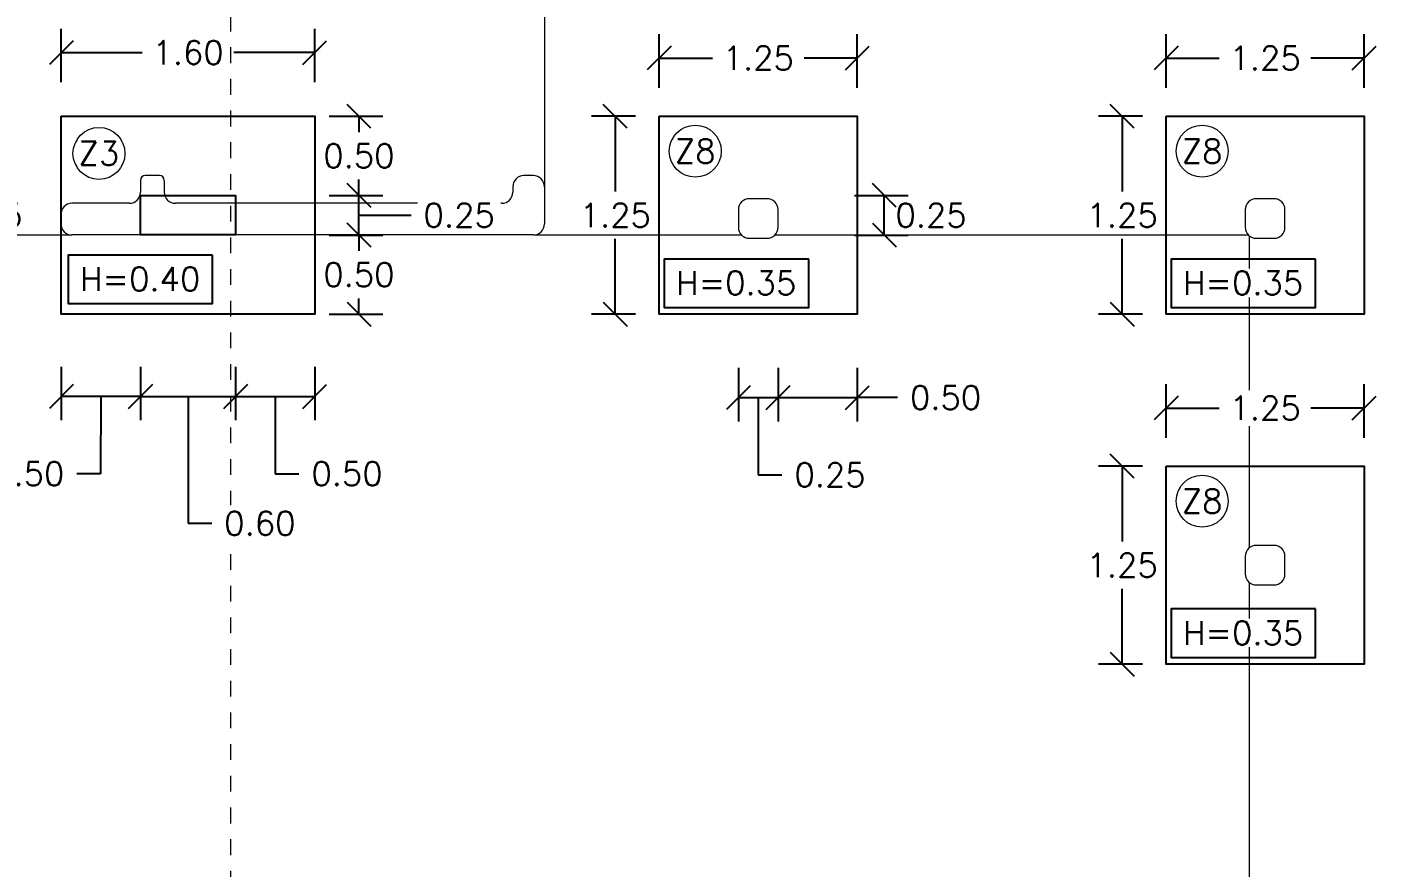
# Model space of a CAD drawing. Header units: metres. Extents: x -25 to 234, y -25 to 53.
# Drawn here: x 97.01 to 105.53, y 38.45 to 43.76 of the extents above; entities that cross this region are included whole.
import ezdxf

# ---------------------------------------------------------------- set-up
doc = ezdxf.new("R2010")
doc.units = ezdxf.units.M
doc.header["$LTSCALE"] = 0.1
doc.header["$MEASUREMENT"] = 0
doc.header["$PDMODE"] = 66
for name, pattern in [('CONTINU', [0]), ('CONTINUA', [0]), ('DASHDOT', [1, 0.5, -0.25, 0, -0.25])]:
    doc.linetypes.add(name, pattern=pattern)
for name, color, linetype, lineweight in [('0-S-GRID-IDEN', 1, 'Continuous', 9), ('A-SECT-IDEN', 251, 'CONTINU', 9), ('A-WALL', 7, 'Continuous', 5), ('piso', 253, 'Continuous', 0)]:
    doc.layers.add(name, color=color, linetype=linetype, lineweight=lineweight)
for name, color, linetype in [('001-DIMTEXTO', 4, 'Continuous'), ('DIMENSIONES', 7, 'Continuous'), ('DIMTEXTO', 4, 'Continuous'), ('ZAPATAS', 6, 'Continuous')]:
    doc.layers.add(name, color=color, linetype=linetype)
doc.layers.add('pisos', color=253, linetype='Continuous', lineweight=0, transparency=0.1)
doc.styles.add('SMPLEX', font='simplex.shx')
doc.dimstyles.new('DIM-75', dxfattribs={"dimscale": 0.75, "dimtxt": 0.2, "dimasz": 0.2, "dimexe": 0.2, "dimexo": 0.2, "dimgap": 0.1, "dimtad": 0, "dimtih": 1, "dimtoh": 1, "dimzin": 0, "dimdsep": 46, "dimtxsty": 'SMPLEX', "dimblk1": 'OBLIQUE', "dimblk2": 'OBLIQUE', "dimsah": 1, "dimcen": 0.2, "dimclrd": 4, "dimclre": 4, "dimclrt": 4, "dimadec": 0, "dimazin": 0, "dimtfac": 1, "dimtmove": 1, "dimatfit": 3, "dimldrblk": 'OPEN30', "dimfxl": 0.25, "dimfxlon": 1, "dimtfill": 1, "dimtolj": 1, "dimtzin": 0, "dimarcsym": 0})

# ---------------------------------------------------------------- blocks, each defined once
blk = doc.blocks.new('PL MUEBLES 1N NASAS 09')
at = {"layer": 'A-WALL', "color": 4}
for p, q in [((52.0311, 47.2931), (52.0311, 47.2181)), ((52.1511, 47.3231), (52.0611, 47.3231)), ((52.1811, 47.2931), (52.1811, 47.2181)), ((54.5111, 47.3231), (54.4511, 47.3231)), ((54.3811, 47.2531), (54.3811, 47.2181)), ((54.3811, 47.2531), (54.3811, 47.2181)), ((54.5811, 47.2531), (54.5811, 47.0181)), ((51.9611, 47.1481), (51.5984, 47.1481)), ((54.3111, 47.1481), (52.2511, 47.1481)), ((54.5111, 46.9481), (51.5984, 46.9481))]:
    blk.add_line(p, q, dxfattribs=at)
at = {"layer": 'A-WALL', "color": 4, "transparency": 33554684}
blk.add_line((51.5284, 47.0181), (51.5284, 47.0781), dxfattribs=at)
at = {"layer": 'A-WALL', "color": 4}
for points in [[(55.8755, 46.9273), (55.9855, 46.9273, 0.414214), (56.0555, 46.9973), (56.0555, 47.1073, 0.414214), (55.9855, 47.1773), (55.8755, 47.1773, 0.414214), (55.8055, 47.1073), (55.8055, 46.9973, 0.414214)], [(59.0755, 46.9273), (59.1855, 46.9273, 0.414214), (59.2555, 46.9973), (59.2555, 47.1073, 0.414214), (59.1855, 47.1773), (59.0755, 47.1773, 0.414214), (59.0055, 47.1073), (59.0055, 46.9973, 0.414214)], [(59.0755, 44.7384), (59.1855, 44.7384, 0.414214), (59.2555, 44.8084), (59.2555, 44.9184, 0.414214), (59.1855, 44.9884), (59.0755, 44.9884, 0.414214), (59.0055, 44.9184), (59.0055, 44.8084, 0.414214)]]:
    blk.add_lwpolyline(points, format="xyb", close=True, dxfattribs=at)
for centre, radius, start, end in [((52.0611, 47.2931), 0.03, 90, 180), ((52.1511, 47.2931), 0.03, 360, 90), ((54.4511, 47.2531), 0.07, 90, 180), ((54.5111, 47.2531), 0.07, 0, 90), ((51.9611, 47.2181), 0.07, 270, 0), ((52.2511, 47.2181), 0.07, 180, 270), ((54.3111, 47.2181), 0.07, 270, 360), ((54.5111, 47.0181), 0.07, 270, 0)]:
    blk.add_arc(centre, radius, start, end, dxfattribs=at)
at = {"layer": 'A-WALL', "color": 4, "transparency": 33554684}
for centre, start, end in [((51.5984, 47.0781), 90, 180), ((51.5984, 47.0181), 180, 270)]:
    blk.add_arc(centre, 0.07, start, end, dxfattribs=at)
at = {"layer": 'piso', "color": 4}
for p, q in [((54.5811, 48.3431), (54.5811, 47.2531)), ((54.5111, 46.9481), (55.8257, 46.9481)), ((56.0353, 46.9481), (59.0257, 46.9481)), ((59.0305, 46.9437), (59.0305, 44.972)), ((59.0305, 44.7548), (59.0305, 41.172))]:
    blk.add_line(p, q, dxfattribs=at)
at = {"layer": 'pisos', "color": 4}
blk.add_line((49.8584, 46.9481), (51.5984, 46.9481), dxfattribs=at)
blk = doc.blocks.new('_Oblique')
at = {"color": 0, "linetype": 'ByBlock', "lineweight": -2}
blk.add_line((-0.5, -0.5), (0.5, 0.5), dxfattribs=at)
blk = doc.blocks.new('*D834')
at = {"layer": 'Defpoints', "color": 0, "linetype": 'CONTINUA', "transparency": 16777216}
for p in [(106.2497, -6.8539), (104.6497, -8.5059), (106.2497, -8.5059)]:
    blk.add_point(p, dxfattribs=at)
at = {"layer": 'DIMENSIONES', "color": 4, "linetype": 'CONTINUA', "lineweight": -2, "transparency": 16777216}
for p, q in [((104.6497, -7.0414), (104.6497, -6.7039)), ((106.2497, -7.0414), (106.2497, -6.7039)), ((104.6497, -6.8539), (105.1604, -6.8539)), ((106.2497, -6.8539), (105.739, -6.8539))]:
    blk.add_line(p, q, dxfattribs=at)
at = {"layer": 'DIMENSIONES', "color": 4, "linetype": 'CONTINUA', "lineweight": -2, "transparency": 16777216, "xscale": 0.15, "yscale": 0.15, "zscale": 0.15, "rotation": 180}
blk.add_blockref('_Oblique', (104.6497, -6.8539), dxfattribs=at)
at = {"layer": 'DIMENSIONES', "color": 4, "linetype": 'CONTINUA', "lineweight": -2, "transparency": 16777216, "xscale": 0.15, "yscale": 0.15, "zscale": 0.15}
blk.add_blockref('_Oblique', (106.2497, -6.8539), dxfattribs=at)
at = {"layer": 'DIMENSIONES', "color": 4, "linetype": 'CONTINUA', "transparency": 16777216, "insert": (105.4497, -6.8539), "char_height": 0.15, "attachment_point": 5, "style": 'SMPLEX', "bg_fill": 3, "box_fill_scale": 1.25, "bg_fill_color": 256, "bg_fill_true_color": 13158600, "bg_fill_transparency": 0}
blk.add_mtext('\\A1;1.60', dxfattribs=at)
blk = doc.blocks.new('_Open30')
at = {"layer": 'DIMTEXTO', "color": 0, "lineweight": -2}
for p, q in [((-1, 0.268), (0, 0)), ((0, 0), (-1, -0.268)), ((0, 0), (-1, 0))]:
    blk.add_line(p, q, dxfattribs=at)
blk = doc.blocks.new('*D835')
at = {"layer": 'Defpoints', "color": 0, "linetype": 'CONTINUA', "transparency": 16777216}
for p in [(104.1796, -7.2559), (104.6497, -7.2559), (104.6497, -8.5059)]:
    blk.add_point(p, dxfattribs=at)
at = {"layer": 'DIMENSIONES', "color": 4, "linetype": 'CONTINUA', "lineweight": -2, "transparency": 16777216}
for p, q in [((104.3671, -7.2559), (104.0296, -7.2559)), ((104.1796, -7.2559), (104.1796, -7.7309)), ((104.1796, -8.5059), (104.1796, -8.0309)), ((104.3671, -8.5059), (104.0296, -8.5059))]:
    blk.add_line(p, q, dxfattribs=at)
at = {"layer": 'DIMENSIONES', "color": 4, "linetype": 'CONTINUA', "lineweight": -2, "transparency": 16777216, "xscale": 0.15, "yscale": 0.15, "zscale": 0.15}
for p, rotation in [((104.1796, -7.2559), 90), ((104.1796, -8.5059), 270)]:
    blk.add_blockref('_Oblique', p, dxfattribs=dict(at, rotation=rotation))
at = {"layer": 'DIMENSIONES', "color": 4, "linetype": 'CONTINUA', "transparency": 16777216, "insert": (104.1796, -7.8809), "char_height": 0.15, "attachment_point": 5, "style": 'SMPLEX', "bg_fill": 3, "box_fill_scale": 1.25, "bg_fill_color": 256, "bg_fill_true_color": 13158600, "bg_fill_transparency": 0}
blk.add_mtext('\\A1;1.25', dxfattribs=at)
blk = doc.blocks.new('*D903')
at = {"layer": 'Defpoints', "color": 0, "linetype": 'CONTINUA', "transparency": 16777216}
for p in [(105.1497, -8.0059), (105.7497, -8.0059), (105.7497, -9.0256)]:
    blk.add_point(p, dxfattribs=at)
at = {"layer": 'DIMENSIONES', "color": 4, "linetype": 'CONTINUA', "lineweight": -2, "transparency": 16777216}
for p, q in [((105.1497, -8.8381), (105.1497, -9.1756)), ((105.7497, -8.8381), (105.7497, -9.1756)), ((105.1497, -9.0256), (105.7497, -9.0256)), ((105.4497, -9.0256), (105.4497, -9.8262)), ((105.4497, -9.8262), (105.5997, -9.8262))]:
    blk.add_line(p, q, dxfattribs=at)
at = {"layer": 'DIMENSIONES', "color": 4, "linetype": 'CONTINUA', "lineweight": -2, "transparency": 16777216, "xscale": 0.15, "yscale": 0.15, "zscale": 0.15, "rotation": 180}
blk.add_blockref('_Oblique', (105.1497, -9.0256), dxfattribs=at)
at = {"layer": 'DIMENSIONES', "color": 4, "linetype": 'CONTINUA', "lineweight": -2, "transparency": 16777216, "xscale": 0.15, "yscale": 0.15, "zscale": 0.15}
blk.add_blockref('_Oblique', (105.7497, -9.0256), dxfattribs=at)
at = {"layer": 'DIMENSIONES', "color": 4, "linetype": 'CONTINUA', "transparency": 16777216, "insert": (105.9033, -9.8262), "char_height": 0.15, "attachment_point": 5, "style": 'SMPLEX', "bg_fill": 3, "box_fill_scale": 1.25, "bg_fill_color": 256, "bg_fill_true_color": 13158600, "bg_fill_transparency": 0}
blk.add_mtext('\\A1;0.60', dxfattribs=at)
blk = doc.blocks.new('*D911')
at = {"layer": 'Defpoints', "color": 0, "linetype": 'CONTINUA', "transparency": 16777216}
for p in [(112.8741, -9.0983), (111.6241, -9.4656), (112.8741, -9.4656)]:
    blk.add_point(p, dxfattribs=at)
at = {"layer": 'DIMENSIONES', "color": 4, "linetype": 'CONTINUA', "lineweight": -2, "transparency": 16777216}
for p, q in [((111.6241, -9.2858), (111.6241, -8.9483)), ((112.8741, -9.2858), (112.8741, -8.9483)), ((111.6241, -9.0983), (111.9598, -9.0983)), ((112.8741, -9.0983), (112.5384, -9.0983))]:
    blk.add_line(p, q, dxfattribs=at)
at = {"layer": 'DIMENSIONES', "color": 4, "linetype": 'CONTINUA', "lineweight": -2, "transparency": 16777216, "xscale": 0.15, "yscale": 0.15, "zscale": 0.15, "rotation": 180}
blk.add_blockref('_Oblique', (111.6241, -9.0983), dxfattribs=at)
at = {"layer": 'DIMENSIONES', "color": 4, "linetype": 'CONTINUA', "lineweight": -2, "transparency": 16777216, "xscale": 0.15, "yscale": 0.15, "zscale": 0.15}
blk.add_blockref('_Oblique', (112.8741, -9.0983), dxfattribs=at)
at = {"layer": 'DIMENSIONES', "color": 4, "linetype": 'CONTINUA', "transparency": 16777216, "insert": (112.2491, -9.0983), "char_height": 0.15, "attachment_point": 5, "style": 'SMPLEX', "bg_fill": 3, "box_fill_scale": 1.25, "bg_fill_color": 256, "bg_fill_true_color": 13158600, "bg_fill_transparency": 0}
blk.add_mtext('\\A1;1.25', dxfattribs=at)
blk = doc.blocks.new('*D912')
at = {"layer": 'Defpoints', "color": 0, "linetype": 'CONTINUA', "transparency": 16777216}
for p in [(111.3463, -9.4656), (111.6241, -9.4656), (111.6241, -10.7156)]:
    blk.add_point(p, dxfattribs=at)
at = {"layer": 'DIMENSIONES', "color": 4, "linetype": 'CONTINUA', "lineweight": -2, "transparency": 16777216}
for p, q in [((111.4741, -9.4656), (111.1963, -9.4656)), ((111.3463, -9.4656), (111.3463, -9.9406)), ((111.3463, -10.7156), (111.3463, -10.2406)), ((111.4741, -10.7156), (111.1963, -10.7156))]:
    blk.add_line(p, q, dxfattribs=at)
at = {"layer": 'DIMENSIONES', "color": 4, "linetype": 'CONTINUA', "lineweight": -2, "transparency": 16777216, "xscale": 0.15, "yscale": 0.15, "zscale": 0.15}
for p, rotation in [((111.3463, -9.4656), 90), ((111.3463, -10.7156), 270)]:
    blk.add_blockref('_Oblique', p, dxfattribs=dict(at, rotation=rotation))
at = {"layer": 'DIMENSIONES', "color": 4, "linetype": 'CONTINUA', "transparency": 16777216, "insert": (111.3463, -10.0906), "char_height": 0.15, "attachment_point": 5, "style": 'SMPLEX', "bg_fill": 3, "box_fill_scale": 1.25, "bg_fill_color": 256, "bg_fill_true_color": 13158600, "bg_fill_transparency": 0}
blk.add_mtext('\\A1;1.25', dxfattribs=at)
blk = doc.blocks.new('*D913')
at = {"layer": 'Defpoints', "color": 0, "linetype": 'CONTINUA', "transparency": 16777216}
for p in [(112.8741, -6.8886), (111.6241, -7.2559), (112.8741, -7.2559)]:
    blk.add_point(p, dxfattribs=at)
at = {"layer": 'DIMENSIONES', "color": 4, "linetype": 'CONTINUA', "lineweight": -2, "transparency": 16777216}
for p, q in [((111.6241, -7.0761), (111.6241, -6.7386)), ((112.8741, -7.0761), (112.8741, -6.7386)), ((111.6241, -6.8886), (111.9598, -6.8886)), ((112.8741, -6.8886), (112.5384, -6.8886))]:
    blk.add_line(p, q, dxfattribs=at)
at = {"layer": 'DIMENSIONES', "color": 4, "linetype": 'CONTINUA', "lineweight": -2, "transparency": 16777216, "xscale": 0.15, "yscale": 0.15, "zscale": 0.15, "rotation": 180}
blk.add_blockref('_Oblique', (111.6241, -6.8886), dxfattribs=at)
at = {"layer": 'DIMENSIONES', "color": 4, "linetype": 'CONTINUA', "lineweight": -2, "transparency": 16777216, "xscale": 0.15, "yscale": 0.15, "zscale": 0.15}
blk.add_blockref('_Oblique', (112.8741, -6.8886), dxfattribs=at)
at = {"layer": 'DIMENSIONES', "color": 4, "linetype": 'CONTINUA', "transparency": 16777216, "insert": (112.2491, -6.8886), "char_height": 0.15, "attachment_point": 5, "style": 'SMPLEX', "bg_fill": 3, "box_fill_scale": 1.25, "bg_fill_color": 256, "bg_fill_true_color": 13158600, "bg_fill_transparency": 0}
blk.add_mtext('\\A1;1.25', dxfattribs=at)
blk = doc.blocks.new('*D914')
at = {"layer": 'Defpoints', "color": 0, "linetype": 'CONTINUA', "transparency": 16777216}
for p in [(111.3463, -7.2559), (111.6241, -7.2559), (111.6241, -8.5059)]:
    blk.add_point(p, dxfattribs=at)
at = {"layer": 'DIMENSIONES', "color": 4, "linetype": 'CONTINUA', "lineweight": -2, "transparency": 16777216}
for p, q in [((111.4741, -7.2559), (111.1963, -7.2559)), ((111.3463, -7.2559), (111.3463, -7.7309)), ((111.3463, -8.5059), (111.3463, -8.0309)), ((111.4741, -8.5059), (111.1963, -8.5059))]:
    blk.add_line(p, q, dxfattribs=at)
at = {"layer": 'DIMENSIONES', "color": 4, "linetype": 'CONTINUA', "lineweight": -2, "transparency": 16777216, "xscale": 0.15, "yscale": 0.15, "zscale": 0.15}
for p, rotation in [((111.3463, -7.2559), 90), ((111.3463, -8.5059), 270)]:
    blk.add_blockref('_Oblique', p, dxfattribs=dict(at, rotation=rotation))
at = {"layer": 'DIMENSIONES', "color": 4, "linetype": 'CONTINUA', "transparency": 16777216, "insert": (111.3463, -7.8809), "char_height": 0.15, "attachment_point": 5, "style": 'SMPLEX', "bg_fill": 3, "box_fill_scale": 1.25, "bg_fill_color": 256, "bg_fill_true_color": 13158600, "bg_fill_transparency": 0}
blk.add_mtext('\\A1;1.25', dxfattribs=at)
blk = doc.blocks.new('*D915')
at = {"layer": 'Defpoints', "color": 0, "linetype": 'CONTINUA', "transparency": 16777216}
for p in [(109.6741, -6.8886), (108.4241, -7.2559), (109.6741, -7.2559)]:
    blk.add_point(p, dxfattribs=at)
at = {"layer": 'DIMENSIONES', "color": 4, "linetype": 'CONTINUA', "lineweight": -2, "transparency": 16777216}
for p, q in [((108.4241, -7.0761), (108.4241, -6.7386)), ((109.6741, -7.0761), (109.6741, -6.7386)), ((108.4241, -6.8886), (108.7598, -6.8886)), ((109.6741, -6.8886), (109.3384, -6.8886))]:
    blk.add_line(p, q, dxfattribs=at)
at = {"layer": 'DIMENSIONES', "color": 4, "linetype": 'CONTINUA', "lineweight": -2, "transparency": 16777216, "xscale": 0.15, "yscale": 0.15, "zscale": 0.15, "rotation": 180}
blk.add_blockref('_Oblique', (108.4241, -6.8886), dxfattribs=at)
at = {"layer": 'DIMENSIONES', "color": 4, "linetype": 'CONTINUA', "lineweight": -2, "transparency": 16777216, "xscale": 0.15, "yscale": 0.15, "zscale": 0.15}
blk.add_blockref('_Oblique', (109.6741, -6.8886), dxfattribs=at)
at = {"layer": 'DIMENSIONES', "color": 4, "linetype": 'CONTINUA', "transparency": 16777216, "insert": (109.0491, -6.8886), "char_height": 0.15, "attachment_point": 5, "style": 'SMPLEX', "bg_fill": 3, "box_fill_scale": 1.25, "bg_fill_color": 256, "bg_fill_true_color": 13158600, "bg_fill_transparency": 0}
blk.add_mtext('\\A1;1.25', dxfattribs=at)
blk = doc.blocks.new('*D916')
at = {"layer": 'Defpoints', "color": 0, "linetype": 'CONTINUA', "transparency": 16777216}
for p in [(108.1463, -7.2559), (108.4241, -7.2559), (108.4241, -8.5059)]:
    blk.add_point(p, dxfattribs=at)
at = {"layer": 'DIMENSIONES', "color": 4, "linetype": 'CONTINUA', "lineweight": -2, "transparency": 16777216}
for p, q in [((108.2741, -7.2559), (107.9963, -7.2559)), ((108.1463, -7.2559), (108.1463, -7.7309)), ((108.1463, -8.5059), (108.1463, -8.0309)), ((108.2741, -8.5059), (107.9963, -8.5059))]:
    blk.add_line(p, q, dxfattribs=at)
at = {"layer": 'DIMENSIONES', "color": 4, "linetype": 'CONTINUA', "lineweight": -2, "transparency": 16777216, "xscale": 0.15, "yscale": 0.15, "zscale": 0.15}
for p, rotation in [((108.1463, -7.2559), 90), ((108.1463, -8.5059), 270)]:
    blk.add_blockref('_Oblique', p, dxfattribs=dict(at, rotation=rotation))
at = {"layer": 'DIMENSIONES', "color": 4, "linetype": 'CONTINUA', "transparency": 16777216, "insert": (108.1463, -7.8809), "char_height": 0.15, "attachment_point": 5, "style": 'SMPLEX', "bg_fill": 3, "box_fill_scale": 1.25, "bg_fill_color": 256, "bg_fill_true_color": 13158600, "bg_fill_transparency": 0}
blk.add_mtext('\\A1;1.25', dxfattribs=at)
blk = doc.blocks.new('*D963')
at = {"layer": 'Defpoints', "color": 0, "linetype": 'CONTINUA', "transparency": 16777216}
for p in [(105.7497, -7.7559), (106.5288, -7.7559), (105.7497, -8.0059)]:
    blk.add_point(p, dxfattribs=at)
at = {"layer": 'DIMENSIONES', "color": 4, "linetype": 'CONTINUA', "lineweight": -2, "transparency": 16777216}
for p, q in [((106.3413, -7.7559), (106.6788, -7.7559)), ((106.5288, -8.0059), (106.5288, -7.7559)), ((106.5288, -7.8809), (106.7078, -7.8809)), ((106.7078, -7.8809), (106.8578, -7.8809)), ((106.3413, -8.0059), (106.6788, -8.0059))]:
    blk.add_line(p, q, dxfattribs=at)
at = {"layer": 'DIMENSIONES', "color": 4, "linetype": 'CONTINUA', "lineweight": -2, "transparency": 16777216, "xscale": 0.15, "yscale": 0.15, "zscale": 0.15}
for p, rotation in [((106.5288, -7.7559), 90), ((106.5288, -8.0059), 270)]:
    blk.add_blockref('_Oblique', p, dxfattribs=dict(at, rotation=rotation))
at = {"layer": 'DIMENSIONES', "color": 4, "linetype": 'CONTINUA', "transparency": 16777216, "insert": (107.1614, -7.8809), "char_height": 0.15, "attachment_point": 5, "style": 'SMPLEX', "bg_fill": 3, "box_fill_scale": 1.25, "bg_fill_color": 256, "bg_fill_true_color": 13158600, "bg_fill_transparency": 0}
blk.add_mtext('\\A1;0.25', dxfattribs=at)
blk = doc.blocks.new('*D964')
at = {"layer": 'Defpoints', "color": 0, "linetype": 'CONTINUA', "transparency": 16777216}
for p in [(105.7497, -7.2559), (106.5288, -7.2559), (105.7497, -7.7559)]:
    blk.add_point(p, dxfattribs=at)
at = {"layer": 'DIMENSIONES', "color": 4, "linetype": 'CONTINUA', "lineweight": -2, "transparency": 16777216}
for p, q in [((106.3413, -7.2559), (106.6788, -7.2559)), ((106.5288, -7.2559), (106.5288, -7.3559)), ((106.5288, -7.7559), (106.5288, -7.6559)), ((106.3413, -7.7559), (106.6788, -7.7559))]:
    blk.add_line(p, q, dxfattribs=at)
at = {"layer": 'DIMENSIONES', "color": 4, "linetype": 'CONTINUA', "lineweight": -2, "transparency": 16777216, "xscale": 0.15, "yscale": 0.15, "zscale": 0.15}
for p, rotation in [((106.5288, -7.2559), 90), ((106.5288, -7.7559), 270)]:
    blk.add_blockref('_Oblique', p, dxfattribs=dict(at, rotation=rotation))
at = {"layer": 'DIMENSIONES', "color": 4, "linetype": 'CONTINUA', "transparency": 16777216, "insert": (106.5288, -7.5059), "char_height": 0.15, "attachment_point": 5, "style": 'SMPLEX', "bg_fill": 3, "box_fill_scale": 1.25, "bg_fill_color": 256, "bg_fill_true_color": 13158600, "bg_fill_transparency": 0}
blk.add_mtext('\\A1;0.50', dxfattribs=at)
blk = doc.blocks.new('*D965')
at = {"layer": 'Defpoints', "color": 0, "linetype": 'CONTINUA', "transparency": 16777216}
for p in [(105.7497, -8.0059), (105.7497, -8.5059), (106.5288, -8.5059)]:
    blk.add_point(p, dxfattribs=at)
at = {"layer": 'DIMENSIONES', "color": 4, "linetype": 'CONTINUA', "lineweight": -2, "transparency": 16777216}
for p, q in [((106.3413, -8.0059), (106.6788, -8.0059)), ((106.5288, -8.0059), (106.5288, -8.1059)), ((106.5288, -8.5059), (106.5288, -8.4059)), ((106.3413, -8.5059), (106.6788, -8.5059))]:
    blk.add_line(p, q, dxfattribs=at)
at = {"layer": 'DIMENSIONES', "color": 4, "linetype": 'CONTINUA', "lineweight": -2, "transparency": 16777216, "xscale": 0.15, "yscale": 0.15, "zscale": 0.15}
for p, rotation in [((106.5288, -8.0059), 90), ((106.5288, -8.5059), 270)]:
    blk.add_blockref('_Oblique', p, dxfattribs=dict(at, rotation=rotation))
at = {"layer": 'DIMENSIONES', "color": 4, "linetype": 'CONTINUA', "transparency": 16777216, "insert": (106.5288, -8.2559), "char_height": 0.15, "attachment_point": 5, "style": 'SMPLEX', "bg_fill": 3, "box_fill_scale": 1.25, "bg_fill_color": 256, "bg_fill_true_color": 13158600, "bg_fill_transparency": 0}
blk.add_mtext('\\A1;0.50', dxfattribs=at)
blk = doc.blocks.new('*D966')
at = {"layer": 'Defpoints', "color": 0, "linetype": 'CONTINUA', "transparency": 16777216}
for p in [(106.2497, -7.9839), (105.7497, -8.0059), (106.2497, -9.0256)]:
    blk.add_point(p, dxfattribs=at)
at = {"layer": 'DIMENSIONES', "color": 4, "linetype": 'CONTINUA', "lineweight": -2, "transparency": 16777216}
for p, q in [((105.7497, -8.8381), (105.7497, -9.1756)), ((106.2497, -8.8381), (106.2497, -9.1756)), ((105.7497, -9.0256), (106.2497, -9.0256)), ((105.9997, -9.0256), (105.9997, -9.5131)), ((105.9997, -9.5131), (106.1497, -9.5131))]:
    blk.add_line(p, q, dxfattribs=at)
at = {"layer": 'DIMENSIONES', "color": 4, "linetype": 'CONTINUA', "lineweight": -2, "transparency": 16777216, "xscale": 0.15, "yscale": 0.15, "zscale": 0.15, "rotation": 180}
blk.add_blockref('_Oblique', (105.7497, -9.0256), dxfattribs=at)
at = {"layer": 'DIMENSIONES', "color": 4, "linetype": 'CONTINUA', "lineweight": -2, "transparency": 16777216, "xscale": 0.15, "yscale": 0.15, "zscale": 0.15}
blk.add_blockref('_Oblique', (106.2497, -9.0256), dxfattribs=at)
at = {"layer": 'DIMENSIONES', "color": 4, "linetype": 'CONTINUA', "transparency": 16777216, "insert": (106.4533, -9.5131), "char_height": 0.15, "attachment_point": 5, "style": 'SMPLEX', "bg_fill": 3, "box_fill_scale": 1.25, "bg_fill_color": 256, "bg_fill_true_color": 13158600, "bg_fill_transparency": 0}
blk.add_mtext('\\A1;0.50', dxfattribs=at)
blk = doc.blocks.new('*D967')
at = {"layer": 'Defpoints', "color": 0, "linetype": 'CONTINUA', "transparency": 16777216}
for p in [(104.6497, -8.0059), (105.1497, -8.0059), (104.6497, -9.0256)]:
    blk.add_point(p, dxfattribs=at)
at = {"layer": 'DIMENSIONES', "color": 4, "linetype": 'CONTINUA', "lineweight": -2, "transparency": 16777216}
for p, q in [((104.6497, -8.8381), (104.6497, -9.1756)), ((105.1497, -8.8381), (105.1497, -9.1756)), ((105.1497, -9.0256), (104.6497, -9.0256)), ((104.8997, -9.0256), (104.8977, -9.5131)), ((104.8977, -9.5131), (104.7477, -9.5131))]:
    blk.add_line(p, q, dxfattribs=at)
at = {"layer": 'DIMENSIONES', "color": 4, "linetype": 'CONTINUA', "lineweight": -2, "transparency": 16777216, "xscale": 0.15, "yscale": 0.15, "zscale": 0.15, "rotation": 180}
blk.add_blockref('_Oblique', (104.6497, -9.0256), dxfattribs=at)
at = {"layer": 'DIMENSIONES', "color": 4, "linetype": 'CONTINUA', "lineweight": -2, "transparency": 16777216, "xscale": 0.15, "yscale": 0.15, "zscale": 0.15}
blk.add_blockref('_Oblique', (105.1497, -9.0256), dxfattribs=at)
at = {"layer": 'DIMENSIONES', "color": 4, "linetype": 'CONTINUA', "transparency": 16777216, "insert": (104.4441, -9.5131), "char_height": 0.15, "attachment_point": 5, "style": 'SMPLEX', "bg_fill": 3, "box_fill_scale": 1.25, "bg_fill_color": 256, "bg_fill_true_color": 13158600, "bg_fill_transparency": 0}
blk.add_mtext('\\A1;0.50', dxfattribs=at)
blk = doc.blocks.new('*D1006')
at = {"layer": 'Defpoints', "color": 0, "linetype": 'CONTINUA', "transparency": 16777216}
for p in [(109.1741, -7.7559), (109.1741, -8.0059)]:
    blk.add_point(p, dxfattribs=at)
at = {"layer": 'DIMENSIONES', "color": 4, "linetype": 'CONTINUA', "lineweight": -2, "transparency": 16777216}
for p, q in [((109.6572, -7.7559), (109.9947, -7.7559)), ((109.8447, -8.0059), (109.8447, -7.7559)), ((109.6572, -8.0059), (109.9947, -8.0059))]:
    blk.add_line(p, q, dxfattribs=at)
at = {"layer": 'DIMENSIONES', "color": 4, "linetype": 'CONTINUA', "transparency": 16777216, "insert": (110.1403, -7.8809), "char_height": 0.15, "attachment_point": 5, "style": 'SMPLEX', "bg_fill": 3, "box_fill_scale": 1.25, "bg_fill_color": 256, "bg_fill_true_color": 13158600, "bg_fill_transparency": 0}
blk.add_mtext('\\A1;0.25', dxfattribs=at)
at = {"layer": 'Defpoints', "color": 0, "linetype": 'CONTINUA', "transparency": 16777216}
blk.add_point((109.8447, -7.7559), dxfattribs=at)
at = {"layer": 'DIMENSIONES', "color": 4, "linetype": 'CONTINUA', "lineweight": -2, "transparency": 16777216, "xscale": 0.15, "yscale": 0.15, "zscale": 0.15}
for p, rotation in [((109.8447, -7.7559), 90), ((109.8447, -8.0059), 270)]:
    blk.add_blockref('_Oblique', p, dxfattribs=dict(at, rotation=rotation))
blk = doc.blocks.new('*D1007')
at = {"layer": 'Defpoints', "color": 0, "linetype": 'CONTINUA', "transparency": 16777216}
for p in [(108.9241, -8.0059), (109.1741, -8.0059), (109.1741, -9.0324)]:
    blk.add_point(p, dxfattribs=at)
at = {"layer": 'DIMENSIONES', "color": 4, "linetype": 'CONTINUA', "lineweight": -2, "transparency": 16777216}
for p, q in [((108.9241, -8.8449), (108.9241, -9.1824)), ((109.1741, -8.8449), (109.1741, -9.1824)), ((108.9241, -9.0324), (109.1741, -9.0324)), ((109.0491, -9.0324), (109.0491, -9.5199)), ((109.0491, -9.5199), (109.1991, -9.5199))]:
    blk.add_line(p, q, dxfattribs=at)
at = {"layer": 'DIMENSIONES', "color": 4, "linetype": 'CONTINUA', "lineweight": -2, "transparency": 16777216, "xscale": 0.15, "yscale": 0.15, "zscale": 0.15, "rotation": 180}
blk.add_blockref('_Oblique', (108.9241, -9.0324), dxfattribs=at)
at = {"layer": 'DIMENSIONES', "color": 4, "linetype": 'CONTINUA', "lineweight": -2, "transparency": 16777216, "xscale": 0.15, "yscale": 0.15, "zscale": 0.15}
blk.add_blockref('_Oblique', (109.1741, -9.0324), dxfattribs=at)
at = {"layer": 'DIMENSIONES', "color": 4, "linetype": 'CONTINUA', "transparency": 16777216, "insert": (109.5027, -9.5199), "char_height": 0.15, "attachment_point": 5, "style": 'SMPLEX', "bg_fill": 3, "box_fill_scale": 1.25, "bg_fill_color": 256, "bg_fill_true_color": 13158600, "bg_fill_transparency": 0}
blk.add_mtext('\\A1;0.25', dxfattribs=at)
blk = doc.blocks.new('*D986')
at = {"layer": 'Defpoints', "color": 0, "linetype": 'CONTINUA', "transparency": 16777216}
for p in [(109.1741, -8.0059), (109.6741, -8.0059), (109.6741, -9.0324)]:
    blk.add_point(p, dxfattribs=at)
at = {"layer": 'DIMENSIONES', "color": 4, "linetype": 'CONTINUA', "lineweight": -2, "transparency": 16777216}
for p, q in [((109.1741, -8.8449), (109.1741, -9.1824)), ((109.6741, -8.8449), (109.6741, -9.1824)), ((109.1741, -9.0324), (109.6741, -9.0324)), ((109.9285, -9.0324), (109.6741, -9.0324))]:
    blk.add_line(p, q, dxfattribs=at)
at = {"layer": 'DIMENSIONES', "color": 4, "linetype": 'CONTINUA', "lineweight": -2, "transparency": 16777216, "xscale": 0.15, "yscale": 0.15, "zscale": 0.15, "rotation": 180}
blk.add_blockref('_Oblique', (109.1741, -9.0324), dxfattribs=at)
at = {"layer": 'DIMENSIONES', "color": 4, "linetype": 'CONTINUA', "lineweight": -2, "transparency": 16777216, "xscale": 0.15, "yscale": 0.15, "zscale": 0.15}
blk.add_blockref('_Oblique', (109.6741, -9.0324), dxfattribs=at)
at = {"layer": 'DIMENSIONES', "color": 4, "linetype": 'CONTINUA', "transparency": 16777216, "insert": (110.2321, -9.0324), "char_height": 0.15, "attachment_point": 5, "style": 'SMPLEX', "bg_fill": 3, "box_fill_scale": 1.25, "bg_fill_color": 256, "bg_fill_true_color": 13158600, "bg_fill_transparency": 0}
blk.add_mtext('\\A1;0.50', dxfattribs=at)
blk = doc.blocks.new('A$C49d8b0bc')
at = {"layer": '001-DIMTEXTO', "linetype": 'CONTINUA'}
blk.add_lwpolyline([(15.6847, 16.1865), (16.2847, 16.1865), (16.2847, 15.9365), (15.6847, 15.9365)], close=True, dxfattribs=at)
at = {"layer": 'ZAPATAS', "lineweight": 25}
for points in [[(15.1847, 16.6865), (16.7847, 16.6865), (16.7847, 15.4365), (15.1847, 15.4365)], [(18.959, 16.6865), (20.209, 16.6865), (20.209, 15.4365), (18.959, 15.4365)], [(22.159, 16.6865), (23.409, 16.6865), (23.409, 15.4365), (22.159, 15.4365)], [(22.159, 14.4768), (23.409, 14.4768), (23.409, 13.2268), (22.159, 13.2268)]]:
    blk.add_lwpolyline(points, close=True, dxfattribs=at)
at = {"layer": 'DIMTEXTO', "color": 4, "char_height": 0.15, "attachment_point": 5, "rotation": 0, "style": 'SMPLEX', "bg_fill": 3, "box_fill_scale": 1.1, "bg_fill_color": 256, "bg_fill_true_color": 13158600, "bg_fill_transparency": 0}
for insert in [(19.1866, 16.4657), (22.3866, 16.4657), (22.3866, 14.256)]:
    blk.add_mtext('\\A1;Z8', dxfattribs=dict(at, insert=insert))
at = {"layer": 'DIMENSIONES', "linetype": 'CONTINUA'}
for base, p1, p2, picture, middle in [((16.7847, 17.0885), (15.1847, 15.4365), (16.7847, 15.4365), '*D834', (15.9847, 17.0885)), ((20.209, 17.0538), (18.959, 16.6865), (20.209, 16.6865), '*D915', (19.584, 17.0538)), ((23.409, 17.0538), (22.159, 16.6865), (23.409, 16.6865), '*D913', (22.784, 17.0538)), ((23.409, 14.8441), (22.159, 14.4768), (23.409, 14.4768), '*D911', (22.784, 14.8441))]:
    dim = blk.add_linear_dim(base=base, p1=p1, p2=p2, dimstyle='DIM-75', dxfattribs=at)
    dim.commit()
    dim.dimension.update_dxf_attribs({"geometry": picture, "text_midpoint": middle, "insert": (-89.4651, 23.9423)})
dim = blk.add_linear_dim(base=(20.3796, 16.1865), p1=(19.709, 15.9365), p2=(19.709, 16.1865), angle=90, dimstyle='DIM-75', dxfattribs=at)
dim.commit()
dim.dimension.update_dxf_attribs({"geometry": '*D1006', "text_midpoint": (20.6753, 16.0615), "dimtype": 128, "insert": (-89.4651, 23.9423)})
at = {"layer": '0-S-GRID-IDEN'}
for centre in [(19.1866, 16.4657), (22.3866, 16.4657), (22.3866, 14.256)]:
    blk.add_circle(centre, 0.164, dxfattribs=at)
at = {"layer": 'DIMTEXTO', "color": 4, "insert": (15.4224, 16.4514), "char_height": 0.15, "attachment_point": 5, "rotation": 0, "style": 'SMPLEX', "bg_fill": 3, "box_fill_scale": 1.1, "bg_fill_color": 256, "bg_fill_true_color": 13158600, "bg_fill_transparency": 0}
blk.add_mtext('\\A1;Z3', dxfattribs=at)
at = {"layer": 'DIMENSIONES', "linetype": 'CONTINUA'}
for base, p1, p2, picture, middle in [((14.7145, 16.6865), (15.1847, 15.4365), (15.1847, 16.6865), '*D835', (14.7145, 16.0615)), ((18.6813, 16.6865), (18.959, 15.4365), (18.959, 16.6865), '*D916', (18.6813, 16.0615)), ((21.8813, 16.6865), (22.159, 15.4365), (22.159, 16.6865), '*D914', (21.8813, 16.0615)), ((21.8813, 14.4768), (22.159, 13.2268), (22.159, 14.4768), '*D912', (21.8813, 13.8518))]:
    dim = blk.add_linear_dim(base=base, p1=p1, p2=p2, angle=90, dimstyle='DIM-75', dxfattribs=at)
    dim.commit()
    dim.dimension.update_dxf_attribs({"geometry": picture, "text_midpoint": middle, "insert": (-89.4651, 23.9423)})
dim = blk.add_linear_dim(base=(16.2847, 14.9168), p1=(15.6847, 15.9365), p2=(16.2847, 15.9365), dimstyle='DIM-75', dxfattribs=at)
dim.commit()
dim.dimension.update_dxf_attribs({"geometry": '*D903', "text_midpoint": (16.2097, 14.1161), "dimtype": 128, "insert": (-89.4651, 23.9423)})
at = {"layer": '0-S-GRID-IDEN'}
blk.add_circle((15.4224, 16.4514), 0.164, dxfattribs=at)
at = {"layer": 'DIMTEXTO', "color": 4}
for points in [[(19.9026, 15.7849), (18.9901, 15.7849), (18.9901, 15.4794), (19.9026, 15.4794)], [(23.1026, 15.7849), (22.1901, 15.7849), (22.1901, 15.4794), (23.1026, 15.4794)], [(23.1026, 13.5752), (22.1901, 13.5752), (22.1901, 13.2697), (23.1026, 13.2697)]]:
    blk.add_lwpolyline(points, close=True, dxfattribs=at)
at = {"layer": 'DIMENSIONES', "linetype": 'CONTINUA'}
dim = blk.add_linear_dim(base=(17.0637, 16.1865), p1=(16.2847, 15.9365), p2=(16.2847, 16.1865), angle=90, dimstyle='DIM-75', dxfattribs=at)
dim.commit()
dim.dimension.update_dxf_attribs({"geometry": '*D963', "text_midpoint": (17.4678, 16.0615), "dimtype": 128, "insert": (-89.4651, 23.9423)})
dim = blk.add_linear_dim(base=(15.1847, 14.9168), p1=(15.6847, 15.9365), p2=(15.1847, 15.9365), dimstyle='DIM-75', dxfattribs=at)
dim.commit()
dim.dimension.update_dxf_attribs({"geometry": '*D967', "text_midpoint": (15.2076, 14.4293), "dimtype": 128, "insert": (-89.4651, 23.9423)})
at = {"layer": 'DIMTEXTO', "color": 4}
blk.add_lwpolyline([(16.1398, 15.8101), (15.2274, 15.8101), (15.2274, 15.5046), (16.1398, 15.5046)], close=True, dxfattribs=at)
at = {"layer": 'DIMTEXTO', "color": 4, "char_height": 0.15, "attachment_point": 5, "rotation": 0, "style": 'SMPLEX', "bg_fill": 3, "box_fill_scale": 1.1, "bg_fill_color": 256, "bg_fill_true_color": 13158600, "bg_fill_transparency": 0}
for insert in [(19.4457, 15.6339), (22.6457, 15.6339), (22.6457, 13.4242)]:
    blk.add_mtext('\\A1;H=0.35', dxfattribs=dict(at, insert=insert))
at = {"layer": 'DIMENSIONES', "linetype": 'CONTINUA'}
for base, p1, p2, picture, middle in [((17.0637, 16.6865), (16.2847, 16.1865), (16.2847, 16.6865), '*D964', (17.0637, 16.4365)), ((17.0637, 15.4365), (16.2847, 15.9365), (16.2847, 15.4365), '*D965', (17.0637, 15.6865))]:
    dim = blk.add_linear_dim(base=base, p1=p1, p2=p2, angle=90, dimstyle='DIM-75', dxfattribs=at)
    dim.commit()
    dim.dimension.update_dxf_attribs({"geometry": picture, "text_midpoint": middle, "insert": (-89.4651, 23.9423)})
at = {"layer": 'DIMTEXTO', "color": 4, "insert": (15.683, 15.6591), "char_height": 0.15, "attachment_point": 5, "rotation": 0, "style": 'SMPLEX', "bg_fill": 3, "box_fill_scale": 1.1, "bg_fill_color": 256, "bg_fill_true_color": 13158600, "bg_fill_transparency": 0}
blk.add_mtext('\\A1;H=0.40', dxfattribs=at)
at = {"layer": 'DIMENSIONES', "linetype": 'CONTINUA'}
for base, p1, p2, picture, middle in [((16.7847, 14.9168), (16.2847, 15.9365), (16.7847, 15.9585), '*D966', (16.7597, 14.4293)), ((19.709, 14.91), (19.459, 15.9365), (19.709, 15.9365), '*D1007', (19.809, 14.4225))]:
    dim = blk.add_linear_dim(base=base, p1=p1, p2=p2, dimstyle='DIM-75', dxfattribs=at)
    dim.commit()
    dim.dimension.update_dxf_attribs({"geometry": picture, "text_midpoint": middle, "insert": (-89.4651, 23.9423)})
dim = blk.add_linear_dim(base=(20.209, 14.91), p1=(19.709, 15.9365), p2=(20.209, 15.9365), dimstyle='DIM-75', dxfattribs=at)
dim.commit()
dim.dimension.update_dxf_attribs({"geometry": '*D986', "text_midpoint": (20.767, 14.8743), "dimtype": 128, "insert": (-89.4651, 23.9423)})

msp = doc.modelspace()

# ---------------------------------------------------------------- linework, layer by layer
at = {"layer": 'A-SECT-IDEN', "linetype": 'DASHDOT', "ltscale": 0.5}
msp.add_line((98.2981, 50.8308), (98.2981, 26.4715), dxfattribs=at)

# ---------------------------------------------------------------- block references
msp.add_blockref('PL MUEBLES 1N NASAS 09', (45.6997, -4.5024))

# ---------------------------------------------------------------- next in the draw order: block references
at = {"layer": '001-DIMTEXTO', "linetype": 'CONTINUA'}
msp.add_blockref('A$C49d8b0bc', (82.0462, 26.5092), dxfattribs=at)

doc.saveas('drawing.dxf')
